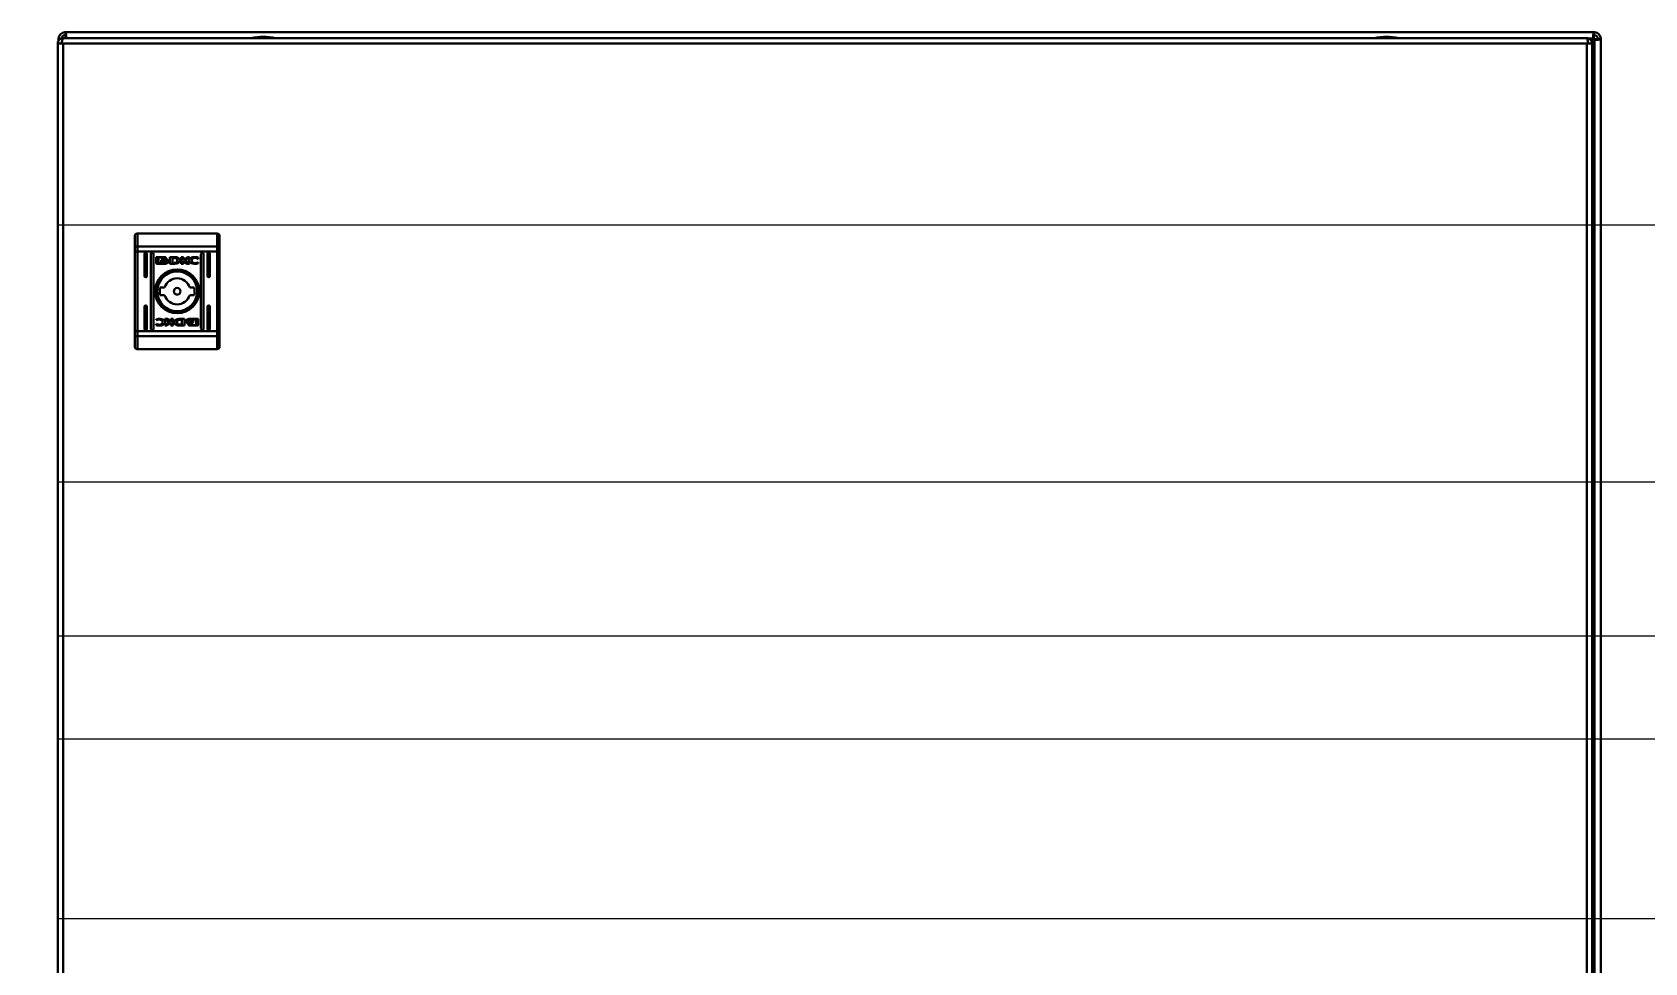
# Model space of a CAD drawing. Header units: millimetres. Extents: x 0 to 53000, y -591 to 24400.
# Drawn here: x 362 to 989, y 2888 to 3250 of the extents above; entities that cross this region are included whole.
import ezdxf

# ---------------------------------------------------------------- set-up
doc = ezdxf.new("R2010")
doc.units = ezdxf.units.MM
doc.layers.add('Основная', color=7, linetype='Continuous', lineweight=30)
doc.layers.add('Привязки', color=2, linetype='Continuous', lineweight=0, plot=False, transparency=0.8)
doc.layers.add('размеры', color=3, linetype='Continuous')
doc.styles.get("Standard").update_dxf_attribs({"font": 'arial.ttf'})
doc.dimstyles.new('ISO2', dxfattribs={"dimtxt": 20, "dimasz": 20, "dimexe": 10, "dimexo": 5, "dimgap": 5, "dimtad": 1, "dimdec": 4, "dimdsep": 46, "dimlunit": 6, "dimtxsty": 'Standard', "dimcen": 20, "dimadec": 0, "dimazin": 0, "dimtfac": 1, "dimtdec": 4, "dimtmove": 0, "dimatfit": 3, "dimfxl": 1, "dimtolj": 1, "dimtzin": 0, "dimarcsym": 0})

# ---------------------------------------------------------------- blocks, each defined once
blk = doc.blocks.new('*D141')
at = {"layer": 'Defpoints', "color": 0, "transparency": 16777216}
for p in [(1617.37, 3015), (0, 2835), (1700, 2835)]:
    blk.add_point(p, dxfattribs=at)
at = {"layer": 'размеры', "color": 0, "lineweight": -2, "transparency": 16777216}
for p, q in [((1622.37, 3015), (1710, 3015)), ((1700, 2995), (1700, 2855)), ((5, 2835), (1710, 2835))]:
    blk.add_line(p, q, dxfattribs=at)
at = {"layer": 'размеры', "color": 0, "transparency": 16777216}
for points in [[(1696.67, 2995), (1703.33, 2995), (1700, 3015)], [(1696.67, 2855), (1703.33, 2855), (1700, 2835)]]:
    blk.add_solid(points, dxfattribs=at)
at = {"layer": 'размеры', "color": 0, "transparency": 16777216, "insert": (1684.79, 2925), "char_height": 20, "attachment_point": 5, "rotation": 90}
blk.add_mtext('\\A1;180', dxfattribs=at)

msp = doc.modelspace()

# ---------------------------------------------------------------- linework, layer by layer
at = {"layer": 'Основная', "linetype": 'Continuous'}
for p, q in [((374.2727, 3250), (374.57269, 3250)), ((374.57269, 3250), (969.17271, 3250)), ((374.57269, 3248.79998), (374.57269, 3250)), ((969.17271, 3250), (969.17271, 3248.79998)), ((969.17271, 3250), (969.4727, 3250)), ((371.49998, 3245.59999), (371.49998, 2452.80001)), ((372.99999, 3245.59999), (371.49998, 3245.59999)), ((371.87269, 3247.59999), (371.87269, 3247.3)), ((371.87269, 3247.3), (371.87269, 3246.74287)), ((371.87269, 3247.3), (372.40985, 3247.3)), ((372.99999, 3245.59999), (373.6, 3245.59999)), ((966.4, 3247.70001), (373.6, 3247.70001)), ((373.6, 2452.80001), (373.6, 3245.59999)), ((373.6, 3245.59999), (966.4, 3245.59999)), ((374.2727, 3248.79998), (374.57269, 3248.79998)), ((966.4, 3245.59999), (966.4, 2452.80001)), ((966.4, 3245.59999), (967.00001, 3245.59999)), ((966.93495, 3247.59999), (968.83631, 3247.59999)), ((968.49999, 3245.59999), (967.00001, 3245.59999)), ((968.83631, 3247.59999), (968.06687, 3246.83055)), ((968.17836, 3246.69456), (969.08378, 3247.59999)), ((969.4727, 3247.2111), (968.40373, 3246.14212)), ((968.4689, 3245.95979), (969.4727, 3246.96359)), ((968.49999, 2452.80001), (968.49999, 3245.59999)), ((969.08378, 3247.59999), (968.83631, 3247.59999)), ((969.17271, 3248.79998), (969.4727, 3248.79998)), ((969.4727, 3246.96359), (969.4727, 3247.2111)), ((969.4727, 3246.96359), (969.4727, 2453.0364)), ((970.6727, 3247.59999), (970.6727, 3247.3)), ((970.6727, 3247.3), (971.87272, 3247.3)), ((971.87272, 3247.59999), (971.87272, 3247.3)), ((971.87272, 2452.69999), (971.87272, 3247.3)), ((402.5, 3171.69988), (402.5, 3166.65795)), ((402.5, 3171.69988), (433.49999, 3171.69988)), ((433.49999, 3171.69988), (433.49999, 3166.65795)), ((401.49998, 3166.26894), (401.49998, 3164.71288)), ((401.49998, 3164.71288), (402.5, 3164.71288)), ((401.49998, 3133.68693), (401.49998, 3164.71288)), ((402.5, 3166.65795), (402.5, 3164.71288)), ((402.5, 3166.65795), (433.49999, 3166.65795)), ((433.49999, 3164.71288), (402.5, 3164.71288)), ((402.5, 3133.68693), (402.5, 3164.71288)), ((405.24989, 3155.19989), (405.24989, 3163.6999)), ((406.24988, 3163.6999), (406.24988, 3155.19989)), ((407.74989, 3134.69988), (407.74989, 3163.6999)), ((408.74991, 3163.6999), (408.74991, 3134.69988)), ((409.80917, 3160.21058), (409.80917, 3162.24682)), ((410.07536, 3162.51698), (413.28913, 3162.51698)), ((413.23197, 3162.3129), (410.67451, 3162.3129)), ((410.67451, 3162.3129), (410.67451, 3160.14504)), ((413.23197, 3162.07501), (413.23197, 3162.3129)), ((413.55523, 3162.07501), (413.23197, 3162.07501)), ((413.55523, 3162.24682), (413.55523, 3162.07501)), ((415.16778, 3162.51698), (416.90117, 3162.52643)), ((415.16778, 3159.94069), (415.16778, 3162.51698)), ((416.77376, 3162.16916), (416.13653, 3162.15974)), ((416.13653, 3162.15974), (416.13653, 3160.26011)), ((419.52365, 3159.94069), (419.52365, 3162.51698)), ((419.52365, 3162.51698), (420.43516, 3162.51698)), ((420.43516, 3162.51698), (420.43516, 3161.3071)), ((420.43516, 3161.3071), (422.06952, 3162.51698)), ((422.76278, 3162.51698), (421.20889, 3161.37508)), ((422.06952, 3162.51698), (422.76278, 3162.51698)), ((426.26452, 3162.3342), (426.1105, 3161.88985)), ((427.24989, 3134.69988), (427.24989, 3163.6999)), ((428.24989, 3163.6999), (428.24989, 3134.69988)), ((429.74989, 3155.19989), (429.74989, 3163.6999)), ((430.74989, 3163.6999), (430.74989, 3155.19989)), ((433.49999, 3164.71288), (433.49999, 3166.65795)), ((433.49999, 3164.71288), (434.49999, 3164.71288)), ((433.49999, 3164.71288), (433.49999, 3133.68693)), ((434.49999, 3164.71288), (434.49999, 3166.26894)), ((434.49999, 3133.68693), (434.49999, 3164.71288)), ((413.28913, 3159.94069), (410.07536, 3159.94069)), ((410.67451, 3160.14504), (412.18167, 3160.14019)), ((411.73932, 3161.00445), (411.73932, 3161.28018)), ((411.73932, 3160.55715), (411.73932, 3160.84307)), ((414.46796, 3161.21781), (414.46796, 3160.94211)), ((414.46796, 3160.7807), (414.46796, 3160.49528)), ((416.81269, 3159.95017), (415.16778, 3159.94069)), ((416.13653, 3160.26011), (416.71851, 3160.26953)), ((416.82932, 3159.95017), (416.81269, 3159.95017)), ((420.44487, 3159.94069), (419.52365, 3159.94069)), ((421.67851, 3159.94069), (420.44487, 3161.0229)), ((420.44487, 3161.0229), (420.44487, 3159.94069)), ((421.20889, 3161.37508), (422.79917, 3159.94069)), ((422.79917, 3159.94069), (421.67851, 3159.94069)), ((426.1105, 3161.88985), (425.99085, 3161.88985)), ((426.21586, 3160.41636), (426.10128, 3160.08678)), ((426.12049, 3160.41636), (426.21586, 3160.41636)), ((411.41876, 3150.69988), (413.12557, 3150.69988)), ((422.87442, 3150.69988), (424.58121, 3150.69988)), ((405.24989, 3134.69988), (405.24989, 3143.19989)), ((406.24988, 3143.19989), (406.24988, 3134.69988)), ((413.12557, 3147.69989), (411.41876, 3147.69989)), ((424.58121, 3147.69989), (422.87442, 3147.69989)), ((429.74989, 3134.69988), (429.74989, 3143.19989)), ((430.74989, 3143.19989), (430.74989, 3134.69988)), ((409.78414, 3137.98341), (409.8987, 3138.31303)), ((409.8795, 3137.98341), (409.78414, 3137.98341)), ((413.20082, 3138.45909), (414.32148, 3138.45909)), ((414.79111, 3137.02473), (413.20082, 3138.45909)), ((413.23721, 3135.88282), (414.79111, 3137.02473)), ((415.56483, 3137.09268), (413.93047, 3135.88282)), ((414.32148, 3138.45909), (415.55512, 3137.3769)), ((415.55512, 3138.45909), (416.47634, 3138.45909)), ((415.55512, 3137.3769), (415.55512, 3138.45909)), ((415.56483, 3135.88282), (415.56483, 3137.09268)), ((416.47634, 3138.45909), (416.47634, 3135.88282)), ((419.17068, 3138.44961), (419.18731, 3138.44961)), ((419.18731, 3138.44961), (420.83221, 3138.45909)), ((419.86346, 3138.13967), (419.28148, 3138.13025)), ((419.86346, 3136.24004), (419.86346, 3138.13967)), ((420.83221, 3138.45909), (420.83221, 3135.88282)), ((421.53203, 3137.61908), (421.53203, 3137.9045)), ((421.53203, 3137.182), (421.53203, 3137.4577)), ((422.71085, 3138.45909), (425.92461, 3138.45909)), ((425.32548, 3138.25473), (423.81832, 3138.25959)), ((424.26066, 3137.84266), (424.26066, 3137.5567)), ((424.26066, 3137.39532), (424.26066, 3137.11959)), ((425.32548, 3136.08688), (425.32548, 3138.25473)), ((426.19082, 3138.1892), (426.19082, 3136.15295)), ((401.49998, 3133.68693), (401.49998, 3132.13086)), ((402.5, 3133.68693), (401.49998, 3133.68693)), ((402.5, 3133.68693), (402.5, 3131.74182)), ((433.49999, 3133.68693), (402.5, 3133.68693)), ((433.49999, 3131.74182), (402.5, 3131.74182)), ((402.5, 3131.74182), (402.5, 3126.69989)), ((409.73547, 3136.06557), (409.88949, 3136.50993)), ((409.88949, 3136.50993), (410.00914, 3136.50993)), ((413.93047, 3135.88282), (413.23721, 3135.88282)), ((416.47634, 3135.88282), (415.56483, 3135.88282)), ((420.83221, 3135.88282), (419.09882, 3135.87335)), ((419.22623, 3136.23062), (419.86346, 3136.24004)), ((422.44476, 3136.32476), (422.76801, 3136.32476)), ((422.44476, 3136.15295), (422.44476, 3136.32476)), ((425.92461, 3135.88282), (422.71085, 3135.88282)), ((422.76801, 3136.32476), (422.76801, 3136.08688)), ((422.76801, 3136.08688), (425.32548, 3136.08688)), ((433.49999, 3131.74182), (433.49999, 3133.68693)), ((434.49999, 3133.68693), (433.49999, 3133.68693)), ((433.49999, 3126.69989), (433.49999, 3131.74182)), ((434.49999, 3132.13086), (434.49999, 3133.68693)), ((433.49999, 3126.69989), (402.5, 3126.69989))]:
    msp.add_line(p, q, dxfattribs=at)
at = {"layer": 'Основная'}
msp.add_line((968.49999, 2452.80001), (968.49999, 3247.70001), dxfattribs=at)
at = {"layer": 'Основная', "linetype": 'Continuous', "flags": 128}
for points in [[(402.5, 3166.65795), (402.30492, 3166.65047), (402.11731, 3166.62833), (401.94443, 3166.59239), (401.79288, 3166.54402), (401.66852, 3166.48507), (401.5761, 3166.41781), (401.51921, 3166.34482), (401.49998, 3166.26894)], [(434.49999, 3166.26894), (434.48078, 3166.34482), (434.42388, 3166.41781), (434.33146, 3166.48507), (434.20709, 3166.54402), (434.05556, 3166.59239), (433.88268, 3166.62833), (433.69508, 3166.65047), (433.49999, 3166.65795)], [(401.49998, 3132.13086), (401.51921, 3132.05495), (401.5761, 3131.98197), (401.66852, 3131.91473), (401.79288, 3131.85579), (401.94443, 3131.80739), (402.11731, 3131.77145), (402.30492, 3131.7493), (402.5, 3131.74182)], [(433.49999, 3131.74182), (433.69508, 3131.7493), (433.88268, 3131.77145), (434.05556, 3131.80739), (434.20709, 3131.85579), (434.33146, 3131.91473), (434.42388, 3131.98197), (434.48078, 3132.05495), (434.49999, 3132.13086)]]:
    msp.add_lwpolyline(points, dxfattribs=at)
at = {"layer": 'Основная', "linetype": 'Continuous'}
for radius in [8.55, 8.05, 7.75, 1.3]:
    msp.add_circle((417.99999, 3149.19989), radius, dxfattribs=at)
for centre, radius, start, end in [((374.2727, 3247.59999), 2.4, 90, 180), ((969.4727, 3247.59999), 2.4, 0, 90), ((374.2727, 3247.59999), 1.2, 90, 180), ((451.80134, 3222.43392), 25.76608, 90.67011106, 101.30585223), ((451.19865, 3222.43392), 25.76608, 78.69414777, 89.32988894), ((888.80134, 3222.43392), 25.76608, 90.67011106, 101.30585223), ((888.19865, 3222.43392), 25.76608, 78.69414777, 89.32988894), ((969.4727, 3247.59999), 1.2, 0, 90), ((405.74989, 3163.69989), 0.5, 360, 180), ((408.24989, 3163.69989), 0.5, 360, 180), ((427.74989, 3163.69989), 0.5, 0, 180), ((430.24989, 3163.69989), 0.5, 0, 180), ((405.74989, 3155.19989), 0.5, 180, 360), ((417.99999, 3149.19989), 6.75, 167.16041159, 192.83958841), ((417.99999, 3149.19989), 5.1, 17.10463518, 162.89536482), ((417.99999, 3149.19989), 6.75, 347.16041159, 12.83958841), ((430.24989, 3155.19989), 0.5, 180, 0), ((405.74989, 3143.19989), 0.5, 0, 180), ((417.99999, 3149.19989), 5.1, 197.10463518, 342.89536482), ((430.24989, 3143.19989), 0.5, 0, 180), ((405.74989, 3134.69989), 0.5, 180, 0), ((408.24989, 3134.69989), 0.5, 180, 360), ((427.74989, 3134.69989), 0.5, 180, 0), ((430.24989, 3134.69989), 0.5, 180, 0)]:
    msp.add_arc(centre, radius, start, end, dxfattribs=at)
for points, knots in [([(374.57269, 3250), (374.60073, 3249.96392), (374.6568, 3249.89177), (374.7409, 3249.33677), (374.825, 3248.54346), (374.88107, 3247.91448), (374.9091, 3247.59999)], [0, 0, 0, 0, 0.249997807, 0.499998065, 0.749998323, 1, 1, 1, 1]), ([(968.83631, 3247.59999), (968.86434, 3247.91448), (968.92041, 3248.54346), (969.00451, 3249.33677), (969.08861, 3249.89177), (969.14468, 3249.96392), (969.17271, 3250)], [0, 0, 0, 0, 0.250001677, 0.500001935, 0.750002193, 1, 1, 1, 1]), ([(371.49998, 3245.59999), (371.52779, 3245.85866), (371.58141, 3246.35756), (371.98262, 3247.00054), (372.5435, 3247.46147), (373.11984, 3247.67502), (373.47943, 3247.69373), (373.6, 3247.70001)], [0, 0, 0, 0, 0.235056426, 0.453342722, 0.671617379, 0.889888771, 1, 1, 1, 1]), ([(372.26581, 3247.18189), (372.18912, 3247.19323), (371.92278, 3247.23258), (371.89352, 3247.27196), (371.87269, 3247.3)], [0, 0, 0, 0, 0.287981449, 1, 1, 1, 1]), ([(373.6, 3247.70001), (373.55294, 3247.6722), (373.46217, 3247.61858), (373.32781, 3247.21736), (373.1969, 3246.65648), (373.08732, 3246.08016), (373.02192, 3245.72056), (372.99999, 3245.59999)], [0, 0, 0, 0, 0.235056863, 0.453340602, 0.671614861, 0.889889745, 1, 1, 1, 1]), ([(374.64318, 3247.70001), (374.62108, 3247.82263), (374.57074, 3248.10202), (374.49217, 3248.46794), (374.40744, 3248.74597), (374.35095, 3248.78198), (374.32271, 3248.79998)], [0, 0, 0, 0, 0.206815686, 0.471214142, 0.735608071, 1, 1, 1, 1]), ([(967.00001, 3245.59999), (966.95294, 3245.85866), (966.86217, 3246.35756), (966.72781, 3247.00055), (966.5969, 3247.46147), (966.48733, 3247.67501), (966.42192, 3247.69373), (966.4, 3247.70001)], [0, 0, 0, 0, 0.235056825, 0.453342032, 0.671616257, 0.88989376, 1, 1, 1, 1]), ([(966.4, 3247.70001), (966.65867, 3247.67221), (967.15757, 3247.61859), (967.80053, 3247.21736), (968.26144, 3246.65648), (968.47505, 3246.08015), (968.49372, 3245.72056), (968.49999, 3245.59999)], [0, 0, 0, 0, 0.235057678, 0.453337607, 0.671613426, 0.889888941, 1, 1, 1, 1]), ([(969.4227, 3248.79998), (969.39445, 3248.78194), (969.33797, 3248.74586), (969.25324, 3248.46838), (969.16851, 3248.07173), (969.11203, 3247.75723), (969.08378, 3247.59999)], [0, 0, 0, 0, 0.249996096, 0.499994082, 0.749996348, 1, 1, 1, 1]), ([(969.4727, 3247.2111), (969.62995, 3247.23934), (969.94444, 3247.29584), (970.3411, 3247.38051), (970.61858, 3247.46526), (970.65466, 3247.52174), (970.6727, 3247.54998)], [0, 0, 0, 0, 0.250004349, 0.500004524, 0.750003208, 1, 1, 1, 1]), ([(971.87272, 3247.3), (971.83664, 3247.27196), (971.76449, 3247.2159), (971.20948, 3247.13179), (970.41618, 3247.04769), (969.7872, 3246.99162), (969.4727, 3246.96359)], [0, 0, 0, 0, 0.249997807, 0.499998065, 0.749998323, 1, 1, 1, 1]), ([(402.5, 3171.69988), (402.3711, 3171.68585), (402.17492, 3171.6645), (401.94188, 3171.53716), (401.74931, 3171.3801), (401.60443, 3171.17086), (401.51516, 3170.92498), (401.50524, 3170.77783), (401.49998, 3170.69989)], [0, 0, 0, 0, 0.242744328, 0.369464461, 0.499575455, 0.715712425, 0.849427422, 1, 1, 1, 1]), ([(401.49998, 3166.26894), (401.49998, 3167.21879), (401.49998, 3169.1185), (401.49998, 3170.17276), (401.49998, 3170.69989)], [0, 0, 0, 0, 0.499999311, 1, 1, 1, 1]), ([(433.49999, 3171.69988), (433.62886, 3171.68584), (433.82502, 3171.66447), (434.05808, 3171.5372), (434.25062, 3171.38013), (434.39555, 3171.17091), (434.48479, 3170.925), (434.49473, 3170.77784), (434.49999, 3170.69989)], [0, 0, 0, 0, 0.2427098349, 0.3694307987, 0.499543122, 0.7156708611, 0.8494064596, 1, 1, 1, 1]), ([(434.49999, 3166.26894), (434.49999, 3167.21879), (434.49999, 3169.1185), (434.49999, 3170.17276), (434.49999, 3170.69989)], [0, 0, 0, 0, 0.499999311, 1, 1, 1, 1]), ([(409.80917, 3162.24682), (409.81289, 3162.28097), (409.81993, 3162.34567), (409.87206, 3162.42822), (409.94316, 3162.48696), (410.01579, 3162.51396), (410.06071, 3162.51624), (410.07536, 3162.51698)], [0, 0, 0, 0, 0.242988497, 0.460434465, 0.678493067, 0.89514379, 1, 1, 1, 1]), ([(413.28913, 3162.51698), (413.32335, 3162.51307), (413.38692, 3162.50581), (413.46707, 3162.45339), (413.52424, 3162.38326), (413.55192, 3162.3097), (413.55438, 3162.26301), (413.55523, 3162.24682)], [0, 0, 0, 0, 0.243416669, 0.45216923, 0.665857166, 0.884169747, 1, 1, 1, 1]), ([(417.17252, 3162.1345), (417.10643, 3162.14254), (417.00715, 3162.15463), (416.87406, 3162.16512), (416.8072, 3162.16781), (416.77376, 3162.16916)], [0, 0, 0, 0, 0.4987394484, 0.7492699426, 1, 1, 1, 1]), ([(416.90117, 3162.52643), (417.0347, 3162.52456), (417.3018, 3162.52083), (417.67861, 3162.47514), (418.03564, 3162.40561), (418.2431, 3162.3089), (418.34813, 3162.25994)], [0, 0, 0, 0, 0.26957948, 0.539247634, 0.766750226, 1, 1, 1, 1]), ([(417.99998, 3161.23137), (417.99574, 3161.36693), (417.98944, 3161.56856), (417.88078, 3161.81712), (417.71612, 3161.97427), (417.46851, 3162.07356), (417.27615, 3162.11316), (417.17252, 3162.1345)], [0, 0, 0, 0, 0.290492878, 0.432083356, 0.574715434, 0.770890826, 1, 1, 1, 1]), ([(418.34813, 3162.25994), (418.45937, 3162.18411), (418.68252, 3162.03199), (418.91974, 3161.72326), (419.03602, 3161.37701), (419.02437, 3161.03734), (418.90041, 3160.714), (418.66971, 3160.41939), (418.33098, 3160.16837), (418.04905, 3160.08016), (417.90265, 3160.03436)], [0, 0, 0, 0, 0.132052005, 0.264905064, 0.37507248, 0.485472814, 0.592479828, 0.710766379, 0.849799284, 1, 1, 1, 1]), ([(422.6338, 3161.26198), (422.6395, 3161.32951), (422.65212, 3161.47876), (422.77753, 3161.73535), (423.07782, 3162.05239), (423.72461, 3162.3981), (424.40954, 3162.53851), (424.87707, 3162.54829), (424.97161, 3162.55027)], [0, 0, 0, 0, 0.069720942, 0.154088284, 0.289464965, 0.515619808, 0.902057427, 1, 1, 1, 1]), ([(424.9953, 3162.21309), (424.8609, 3162.20419), (424.55496, 3162.18394), (424.15001, 3162.01199), (423.85278, 3161.75101), (423.68859, 3161.47801), (423.66915, 3161.2899), (423.65992, 3161.20058)], [0, 0, 0, 0, 0.218307457, 0.496938685, 0.695436402, 0.855395532, 1, 1, 1, 1]), ([(424.97161, 3162.55027), (425.10508, 3162.54648), (425.37204, 3162.53889), (425.80824, 3162.4768), (426.10019, 3162.38556), (426.26452, 3162.3342)], [0, 0, 0, 0, 0.304141602, 0.608330571, 1, 1, 1, 1]), ([(425.99085, 3161.88985), (425.87694, 3161.96294), (425.6835, 3162.08706), (425.34067, 3162.19102), (425.12094, 3162.20506), (424.9953, 3162.21309)], [0, 0, 0, 0, 0.380134134, 0.645568931, 1, 1, 1, 1]), ([(410.07536, 3159.94069), (410.04116, 3159.9446), (409.97755, 3159.95187), (409.89727, 3160.00422), (409.84006, 3160.0744), (409.81247, 3160.14788), (409.81002, 3160.19446), (409.80917, 3160.21058)], [0, 0, 0, 0, 0.243405882, 0.452680923, 0.666532949, 0.884637471, 1, 1, 1, 1]), ([(411.73932, 3161.28018), (411.76575, 3161.22825), (411.83361, 3161.09496), (412.07899, 3160.89828), (412.5154, 3160.70938), (412.89602, 3160.6833), (413.11779, 3160.6681)], [0, 0, 0, 0, 0.109734951, 0.28164705, 0.581440176, 1, 1, 1, 1]), ([(413.11779, 3160.39237), (412.98406, 3160.39844), (412.61784, 3160.41504), (412.1793, 3160.55847), (411.85506, 3160.79437), (411.77686, 3160.9363), (411.73932, 3161.00445)], [0, 0, 0, 0, 0.254051681, 0.695713106, 0.853882093, 1, 1, 1, 1]), ([(411.73932, 3160.84307), (411.76566, 3160.79121), (411.83325, 3160.6581), (412.07801, 3160.46157), (412.51439, 3160.2722), (412.89537, 3160.24601), (413.11779, 3160.23073)], [0, 0, 0, 0, 0.109529552, 0.2810786368, 0.5802834601, 1, 1, 1, 1]), ([(412.18167, 3160.14019), (412.12252, 3160.17178), (412.01908, 3160.22703), (411.8674, 3160.35015), (411.77733, 3160.46282), (411.74372, 3160.54623), (411.73932, 3160.55715)], [0, 0, 0, 0, 0.323284152, 0.565348116, 0.943089263, 1, 1, 1, 1]), ([(411.93166, 3161.36196), (411.96393, 3161.41981), (412.04499, 3161.56512), (412.30835, 3161.7614), (412.68171, 3161.90604), (412.97741, 3161.92386), (413.11779, 3161.93232)], [0, 0, 0, 0, 0.142892063, 0.358926877, 0.6956561, 1, 1, 1, 1]), ([(411.98712, 3161.25372), (411.98155, 3161.26238), (411.97039, 3161.27971), (411.95079, 3161.31535), (411.93927, 3161.34343), (411.93166, 3161.36196)], [0, 0, 0, 0, 0.253511014, 0.507330446, 1, 1, 1, 1]), ([(413.11779, 3161.72335), (412.98358, 3161.71544), (412.67762, 3161.69743), (412.29337, 3161.54944), (412.06635, 3161.36402), (411.99868, 3161.26981), (411.98712, 3161.25372)], [0, 0, 0, 0, 0.318041871, 0.7250565, 0.953031019, 1, 1, 1, 1]), ([(412.03445, 3161.19254), (412.10686, 3161.25954), (412.2926, 3161.43142), (412.6773, 3161.57053), (412.97415, 3161.59027), (413.11779, 3161.59981)], [0, 0, 0, 0, 0.247998021, 0.636123633, 1, 1, 1, 1]), ([(412.14651, 3161.09157), (412.13596, 3161.09951), (412.11488, 3161.11538), (412.07654, 3161.14814), (412.05095, 3161.17513), (412.03445, 3161.19254)], [0, 0, 0, 0, 0.262060633, 0.524075232, 1, 1, 1, 1]), ([(413.11779, 3161.3906), (412.98367, 3161.38258), (412.7646, 3161.36947), (412.43019, 3161.274), (412.25242, 3161.15968), (412.14651, 3161.09157)], [0, 0, 0, 0, 0.389546597, 0.636284488, 1, 1, 1, 1]), ([(412.24551, 3161.02898), (412.36669, 3161.09004), (412.56299, 3161.18893), (412.86373, 3161.2475), (413.03256, 3161.25421), (413.11779, 3161.25759)], [0, 0, 0, 0, 0.444087433, 0.719342257, 1, 1, 1, 1]), ([(412.47487, 3160.93406), (412.44318, 3160.9445), (412.38802, 3160.96268), (412.3115, 3160.99477), (412.26754, 3161.01756), (412.24551, 3161.02898)], [0, 0, 0, 0, 0.402560198, 0.700676114, 1, 1, 1, 1]), ([(413.11779, 3161.04838), (413.05105, 3161.04633), (412.91754, 3161.04221), (412.70042, 3161.00872), (412.5559, 3160.96089), (412.47487, 3160.93406)], [0, 0, 0, 0, 0.305180786, 0.610401403, 1, 1, 1, 1]), ([(413.11779, 3161.93232), (413.25212, 3161.9245), (413.55852, 3161.90666), (413.93067, 3161.76114), (414.20072, 3161.55283), (414.27687, 3161.40783), (414.31296, 3161.33913)], [0, 0, 0, 0, 0.286545345, 0.653646609, 0.835899066, 1, 1, 1, 1]), ([(414.25434, 3161.24523), (414.19961, 3161.31057), (414.06119, 3161.47585), (413.66893, 3161.67323), (413.32845, 3161.70419), (413.11779, 3161.72335)], [0, 0, 0, 0, 0.19954381, 0.504757253, 1, 1, 1, 1]), ([(413.11779, 3161.59981), (413.25144, 3161.59145), (413.55631, 3161.57236), (413.94614, 3161.43377), (414.13806, 3161.25155), (414.2048, 3161.18819)], [0, 0, 0, 0, 0.337361803, 0.76956186, 1, 1, 1, 1]), ([(414.08929, 3161.09157), (413.98493, 3161.15876), (413.80214, 3161.27646), (413.46673, 3161.37042), (413.24589, 3161.38319), (413.11779, 3161.3906)], [0, 0, 0, 0, 0.358474235, 0.627916708, 1, 1, 1, 1]), ([(413.11779, 3161.25759), (413.25201, 3161.2497), (413.46969, 3161.23689), (413.76352, 3161.15203), (413.91255, 3161.07135), (413.98811, 3161.03044)], [0, 0, 0, 0, 0.442208371, 0.717210245, 1, 1, 1, 1]), ([(413.11779, 3160.6681), (413.25148, 3160.67421), (413.61765, 3160.69093), (414.06383, 3160.83548), (414.36616, 3161.06174), (414.44168, 3161.17752), (414.46796, 3161.21781)], [0, 0, 0, 0, 0.2653927254, 0.7269637171, 0.9049876353, 1, 1, 1, 1]), ([(413.75643, 3160.93603), (413.69308, 3160.95741), (413.56642, 3161.00015), (413.35188, 3161.03963), (413.20144, 3161.04526), (413.11779, 3161.04838)], [0, 0, 0, 0, 0.307557839, 0.61496426, 1, 1, 1, 1]), ([(414.46796, 3160.94211), (414.4297, 3160.88725), (414.32661, 3160.7394), (413.99626, 3160.53802), (413.5711, 3160.41174), (413.2453, 3160.39782), (413.11779, 3160.39237)], [0, 0, 0, 0, 0.131663864, 0.354823634, 0.747510677, 1, 1, 1, 1]), ([(413.11779, 3160.23073), (413.25147, 3160.23684), (413.61757, 3160.25359), (414.0637, 3160.39808), (414.36605, 3160.62441), (414.44163, 3160.74031), (414.46796, 3160.7807)], [0, 0, 0, 0, 0.26536727, 0.726722933, 0.90478421, 1, 1, 1, 1]), ([(414.46796, 3160.49528), (414.43738, 3160.45281), (414.33843, 3160.31539), (413.99405, 3160.10473), (413.61848, 3159.95782), (413.34018, 3159.94335), (413.28913, 3159.94069)], [0, 0, 0, 0, 0.116514396, 0.377014761, 0.885714529, 1, 1, 1, 1]), ([(413.98811, 3161.03044), (413.95822, 3161.01558), (413.9059, 3160.98958), (413.82805, 3160.95912), (413.78032, 3160.94373), (413.75643, 3160.93603)], [0, 0, 0, 0, 0.399523811, 0.69937527, 1, 1, 1, 1]), ([(414.2048, 3161.18819), (414.19552, 3161.17894), (414.17695, 3161.16044), (414.13896, 3161.12743), (414.10881, 3161.10566), (414.08929, 3161.09157)], [0, 0, 0, 0, 0.260628317, 0.521298286, 1, 1, 1, 1]), ([(414.31296, 3161.33913), (414.30865, 3161.33075), (414.30003, 3161.31397), (414.28121, 3161.28212), (414.26499, 3161.25986), (414.25434, 3161.24523)], [0, 0, 0, 0, 0.255179182, 0.510468942, 1, 1, 1, 1]), ([(416.71851, 3160.26953), (416.85165, 3160.27299), (417.13116, 3160.28026), (417.48901, 3160.34132), (417.75409, 3160.49467), (417.91056, 3160.69475), (417.98964, 3160.95203), (417.99655, 3161.1388), (417.99998, 3161.23137)], [0, 0, 0, 0, 0.214953138, 0.451249058, 0.574934837, 0.699379834, 0.850992763, 1, 1, 1, 1]), ([(417.23898, 3159.96227), (417.17074, 3159.95938), (417.06837, 3159.95505), (416.9318, 3159.95103), (416.86348, 3159.95045), (416.82932, 3159.95017)], [0, 0, 0, 0, 0.499920504, 0.749925379, 1, 1, 1, 1]), ([(417.90265, 3160.03436), (417.83703, 3160.02176), (417.70588, 3159.99658), (417.48386, 3159.97565), (417.32813, 3159.96714), (417.23898, 3159.96227)], [0, 0, 0, 0, 0.299776475, 0.59916476, 1, 1, 1, 1]), ([(424.96215, 3159.90767), (424.82888, 3159.91001), (424.36098, 3159.91822), (423.73051, 3160.01272), (423.15311, 3160.28079), (422.82872, 3160.57541), (422.65652, 3160.92148), (422.64059, 3161.16017), (422.6338, 3161.26198)], [0, 0, 0, 0, 0.133264155, 0.467896572, 0.626952913, 0.76232603, 0.898627809, 1, 1, 1, 1]), ([(423.65992, 3161.20058), (423.66872, 3161.11312), (423.68637, 3160.93779), (423.83593, 3160.67266), (424.10845, 3160.41727), (424.51746, 3160.22491), (424.83622, 3160.20028), (424.9953, 3160.18799)], [0, 0, 0, 0, 0.141609512, 0.283886787, 0.483106359, 0.742022979, 1, 1, 1, 1]), ([(426.10128, 3160.08678), (425.97299, 3160.04912), (425.72421, 3159.97608), (425.34119, 3159.91891), (425.08893, 3159.91143), (424.96215, 3159.90767)], [0, 0, 0, 0, 0.34621508, 0.671407747, 1, 1, 1, 1]), ([(424.9953, 3160.18799), (425.12908, 3160.19252), (425.38742, 3160.20127), (425.7679, 3160.27664), (426.00216, 3160.36947), (426.12049, 3160.41636)], [0, 0, 0, 0, 0.347062937, 0.670173613, 1, 1, 1, 1]), ([(411.00469, 3138.21179), (410.87091, 3138.20725), (410.61258, 3138.19849), (410.23208, 3138.12318), (409.99783, 3138.03032), (409.8795, 3137.98341)], [0, 0, 0, 0, 0.34706167, 0.670166057, 1, 1, 1, 1]), ([(409.8987, 3138.31303), (410.02699, 3138.35067), (410.27578, 3138.42368), (410.65879, 3138.48086), (410.91104, 3138.48835), (411.03783, 3138.49211)], [0, 0, 0, 0, 0.3462232582, 0.6714054609, 1, 1, 1, 1]), ([(412.34007, 3137.19922), (412.33127, 3137.28668), (412.31361, 3137.46202), (412.16405, 3137.72714), (411.89154, 3137.98255), (411.48252, 3138.1749), (411.16377, 3138.19951), (411.00469, 3138.21179)], [0, 0, 0, 0, 0.141611912, 0.283890236, 0.483105458, 0.742031298, 1, 1, 1, 1]), ([(411.00469, 3136.18669), (411.13909, 3136.19558), (411.44504, 3136.21583), (411.84996, 3136.38782), (412.14723, 3136.64876), (412.3114, 3136.92179), (412.33084, 3137.10991), (412.34007, 3137.19922)], [0, 0, 0, 0, 0.218305366, 0.496940237, 0.695425236, 0.855396917, 1, 1, 1, 1]), ([(413.3662, 3137.1378), (413.36048, 3137.07027), (413.34786, 3136.92102), (413.22245, 3136.66443), (412.92218, 3136.34738), (412.27538, 3136.00166), (411.59045, 3135.86133), (411.12291, 3135.8515), (411.02838, 3135.84951)], [0, 0, 0, 0, 0.069721989, 0.154089727, 0.289463593, 0.515619499, 0.902061765, 1, 1, 1, 1]), ([(411.03783, 3138.49211), (411.1711, 3138.48977), (411.639, 3138.48155), (412.26948, 3138.3871), (412.84688, 3138.11901), (413.17128, 3137.82439), (413.34344, 3137.4783), (413.35939, 3137.23961), (413.3662, 3137.1378)], [0, 0, 0, 0, 0.133262758, 0.467894754, 0.626949428, 0.762321127, 0.89862826, 1, 1, 1, 1]), ([(417.65186, 3136.13984), (417.54062, 3136.21567), (417.31747, 3136.36779), (417.08024, 3136.67652), (416.96398, 3137.02277), (416.97562, 3137.36245), (417.09959, 3137.68578), (417.33027, 3137.98041), (417.669, 3138.23143), (417.95092, 3138.31962), (418.09732, 3138.36542)], [0, 0, 0, 0, 0.132052707, 0.264906473, 0.375083778, 0.48547492, 0.592482503, 0.710777451, 0.849811095, 1, 1, 1, 1]), ([(419.28148, 3138.13025), (419.14834, 3138.1268), (418.86882, 3138.11957), (418.51099, 3138.05844), (418.24587, 3137.90513), (418.08945, 3137.70502), (418.01035, 3137.44775), (418.00342, 3137.26099), (417.99998, 3137.16841)], [0, 0, 0, 0, 0.214950529, 0.451247963, 0.574946359, 0.699380329, 0.850976785, 1, 1, 1, 1]), ([(417.99998, 3137.16841), (418.00424, 3137.03285), (418.01058, 3136.83123), (418.11917, 3136.58264), (418.2839, 3136.42556), (418.53147, 3136.3262), (418.72384, 3136.28661), (418.82747, 3136.26528)], [0, 0, 0, 0, 0.29049461, 0.43207562, 0.574707639, 0.77089143, 1, 1, 1, 1]), ([(418.09732, 3138.36542), (418.16294, 3138.37802), (418.29409, 3138.40319), (418.51612, 3138.42413), (418.67185, 3138.43264), (418.76101, 3138.43751)], [0, 0, 0, 0, 0.299807184, 0.599137921, 1, 1, 1, 1]), ([(418.76101, 3138.43751), (418.82925, 3138.4404), (418.93162, 3138.44473), (419.06819, 3138.44875), (419.13651, 3138.44932), (419.17068, 3138.44961)], [0, 0, 0, 0, 0.499920504, 0.749925379, 1, 1, 1, 1]), ([(421.53203, 3137.9045), (421.5626, 3137.94698), (421.66152, 3138.08443), (422.00593, 3138.29506), (422.3815, 3138.44195), (422.6598, 3138.45643), (422.71085, 3138.45909)], [0, 0, 0, 0, 0.116517518, 0.377025455, 0.885715183, 1, 1, 1, 1]), ([(422.8822, 3138.16905), (422.74852, 3138.16293), (422.38243, 3138.14618), (421.93629, 3138.00169), (421.63394, 3137.77537), (421.55837, 3137.65946), (421.53203, 3137.61908)], [0, 0, 0, 0, 0.26536727, 0.726722933, 0.90478421, 1, 1, 1, 1]), ([(421.53203, 3137.4577), (421.57028, 3137.51255), (421.67336, 3137.66039), (422.00373, 3137.86174), (422.42889, 3137.98804), (422.75469, 3138.00196), (422.8822, 3138.0074)], [0, 0, 0, 0, 0.1316377297, 0.3548162839, 0.7475078006, 1, 1, 1, 1]), ([(422.8822, 3137.7317), (422.74852, 3137.72558), (422.38234, 3137.70883), (421.93615, 3137.56431), (421.63384, 3137.33804), (421.55831, 3137.22228), (421.53203, 3137.182)], [0, 0, 0, 0, 0.265398127, 0.726975815, 0.905002316, 1, 1, 1, 1]), ([(421.68703, 3137.06064), (421.69134, 3137.06904), (421.69996, 3137.08583), (421.71878, 3137.11768), (421.735, 3137.13993), (421.74566, 3137.15455)], [0, 0, 0, 0, 0.255412683, 0.510698002, 1, 1, 1, 1]), ([(422.8822, 3136.46749), (422.74788, 3136.4753), (422.44147, 3136.49311), (422.06931, 3136.63863), (421.79927, 3136.84695), (421.72312, 3136.99194), (421.68703, 3137.06064)], [0, 0, 0, 0, 0.286543269, 0.653654571, 0.835898988, 1, 1, 1, 1]), ([(421.74566, 3137.15455), (421.80038, 3137.08921), (421.9388, 3136.92394), (422.33105, 3136.72654), (422.67153, 3136.6956), (422.8822, 3136.67646)], [0, 0, 0, 0, 0.199544343, 0.504748332, 1, 1, 1, 1]), ([(421.79519, 3137.21162), (421.80447, 3137.22086), (421.82305, 3137.23933), (421.86102, 3137.27234), (421.89117, 3137.29411), (421.91069, 3137.30821)], [0, 0, 0, 0, 0.260546987, 0.521273474, 1, 1, 1, 1]), ([(422.8822, 3136.79996), (422.74855, 3136.80834), (422.44368, 3136.82746), (422.05384, 3136.96603), (421.86193, 3137.14825), (421.79519, 3137.21162)], [0, 0, 0, 0, 0.337362809, 0.769572428, 1, 1, 1, 1]), ([(421.91069, 3137.30821), (422.01505, 3137.24102), (422.19784, 3137.12333), (422.53325, 3137.02935), (422.7541, 3137.0166), (422.8822, 3137.0092)], [0, 0, 0, 0, 0.358483134, 0.627909014, 1, 1, 1, 1]), ([(422.01187, 3137.36933), (422.04176, 3137.38421), (422.09407, 3137.41024), (422.17194, 3137.44065), (422.21966, 3137.45604), (422.24355, 3137.46375)], [0, 0, 0, 0, 0.399626309, 0.699377051, 1, 1, 1, 1]), ([(422.8822, 3137.14221), (422.74798, 3137.15012), (422.53031, 3137.16293), (422.23646, 3137.24774), (422.08743, 3137.32843), (422.01187, 3137.36933)], [0, 0, 0, 0, 0.442205994, 0.717197084, 1, 1, 1, 1]), ([(422.24355, 3137.46375), (422.3069, 3137.44238), (422.43357, 3137.39966), (422.64811, 3137.36017), (422.79855, 3137.35455), (422.8822, 3137.35142)], [0, 0, 0, 0, 0.3075415213, 0.6149676867, 1, 1, 1, 1]), ([(424.26066, 3137.5567), (424.23432, 3137.60857), (424.16672, 3137.74167), (423.92201, 3137.93825), (423.48559, 3138.12756), (423.10462, 3138.15376), (422.8822, 3138.16905)], [0, 0, 0, 0, 0.10952979, 0.281084765, 0.580282549, 1, 1, 1, 1]), ([(422.8822, 3138.0074), (423.01593, 3138.00134), (423.38214, 3137.98472), (423.82072, 3137.84137), (424.14491, 3137.6054), (424.22311, 3137.46347), (424.26066, 3137.39532)], [0, 0, 0, 0, 0.254052136, 0.695708121, 0.853881831, 1, 1, 1, 1]), ([(424.26066, 3137.11959), (424.23422, 3137.17152), (424.16637, 3137.30481), (423.921, 3137.5015), (423.48459, 3137.69038), (423.10397, 3137.71649), (422.8822, 3137.7317)], [0, 0, 0, 0, 0.109735447, 0.281641283, 0.581435763, 1, 1, 1, 1]), ([(422.8822, 3137.35142), (422.94895, 3137.35346), (423.08246, 3137.35755), (423.29957, 3137.3911), (423.44409, 3137.43893), (423.52512, 3137.46575)], [0, 0, 0, 0, 0.305177004, 0.610403267, 1, 1, 1, 1]), ([(423.75448, 3137.3708), (423.6333, 3137.30974), (423.437, 3137.21084), (423.13626, 3137.15227), (422.96743, 3137.14559), (422.8822, 3137.14221)], [0, 0, 0, 0, 0.444088515, 0.719360024, 1, 1, 1, 1]), ([(422.8822, 3137.0092), (423.01632, 3137.01722), (423.2354, 3137.0303), (423.5698, 3137.12578), (423.74757, 3137.2401), (423.85348, 3137.30821)], [0, 0, 0, 0, 0.389544761, 0.636283394, 1, 1, 1, 1]), ([(423.96553, 3137.20724), (423.89312, 3137.14023), (423.70739, 3136.96835), (423.32269, 3136.82924), (423.02584, 3136.80951), (422.8822, 3136.79996)], [0, 0, 0, 0, 0.247990766, 0.636120122, 1, 1, 1, 1]), ([(422.8822, 3136.67646), (423.01641, 3136.68436), (423.32237, 3136.70237), (423.70658, 3136.8504), (423.93366, 3137.03574), (424.0013, 3137.12996), (424.01285, 3137.14606)], [0, 0, 0, 0, 0.318049698, 0.725063393, 0.95303688, 1, 1, 1, 1]), ([(424.06832, 3137.03781), (424.03605, 3136.97998), (423.95499, 3136.83468), (423.69166, 3136.63835), (423.31828, 3136.49374), (423.02257, 3136.47594), (422.8822, 3136.46749)], [0, 0, 0, 0, 0.1428696976, 0.3589123917, 0.6956656506, 1, 1, 1, 1]), ([(423.52512, 3137.46575), (423.55681, 3137.45531), (423.61197, 3137.43713), (423.68847, 3137.405), (423.73245, 3137.38221), (423.75448, 3137.3708)], [0, 0, 0, 0, 0.402486016, 0.700635576, 1, 1, 1, 1]), ([(423.81832, 3138.25959), (423.87747, 3138.22801), (423.98091, 3138.17278), (424.13259, 3138.04964), (424.22261, 3137.93696), (424.25626, 3137.85357), (424.26066, 3137.84266)], [0, 0, 0, 0, 0.323275648, 0.565332702, 0.943130827, 1, 1, 1, 1]), ([(423.85348, 3137.30821), (423.86402, 3137.30028), (423.88511, 3137.28441), (423.92345, 3137.25168), (423.94903, 3137.22466), (423.96553, 3137.20724)], [0, 0, 0, 0, 0.261876062, 0.523979391, 1, 1, 1, 1]), ([(424.01285, 3137.14606), (424.01843, 3137.1374), (424.02959, 3137.12008), (424.04922, 3137.08445), (424.06072, 3137.05636), (424.06832, 3137.03781)], [0, 0, 0, 0, 0.253569622, 0.507168225, 1, 1, 1, 1]), ([(425.92461, 3138.45909), (425.95882, 3138.45519), (426.02244, 3138.44794), (426.10272, 3138.39558), (426.15991, 3138.32539), (426.18751, 3138.25191), (426.18997, 3138.20532), (426.19082, 3138.1892)], [0, 0, 0, 0, 0.243413948, 0.452647696, 0.666543561, 0.884569592, 1, 1, 1, 1]), ([(401.49998, 3127.69988), (401.49998, 3128.22701), (401.49998, 3129.28128), (401.49998, 3131.181), (401.49998, 3132.13086)], [0, 0, 0, 0, 0.499998739, 1, 1, 1, 1]), ([(411.02838, 3135.84951), (410.89491, 3135.85331), (410.62796, 3135.86093), (410.19175, 3135.92296), (409.8998, 3136.01421), (409.73547, 3136.06557)], [0, 0, 0, 0, 0.304143349, 0.6083297, 1, 1, 1, 1]), ([(410.00914, 3136.50993), (410.12305, 3136.43685), (410.3165, 3136.31275), (410.65931, 3136.20875), (410.87905, 3136.19471), (411.00469, 3136.18669)], [0, 0, 0, 0, 0.380109763, 0.645567382, 1, 1, 1, 1]), ([(419.09882, 3135.87335), (418.96529, 3135.87523), (418.69819, 3135.87899), (418.32138, 3135.92463), (417.96435, 3135.99417), (417.75689, 3136.09088), (417.65186, 3136.13984)], [0, 0, 0, 0, 0.2695805714, 0.5392468583, 0.7667498329, 1, 1, 1, 1]), ([(418.82747, 3136.26528), (418.89355, 3136.25724), (418.99283, 3136.24517), (419.12593, 3136.23469), (419.19279, 3136.23198), (419.22623, 3136.23062)], [0, 0, 0, 0, 0.498659468, 0.749265317, 1, 1, 1, 1]), ([(422.71085, 3135.88282), (422.67664, 3135.88674), (422.61309, 3135.89401), (422.53292, 3135.94637), (422.47575, 3136.01652), (422.44807, 3136.09007), (422.44561, 3136.13677), (422.44476, 3136.15295)], [0, 0, 0, 0, 0.243365739, 0.452126842, 0.665831312, 0.884160785, 1, 1, 1, 1]), ([(426.19082, 3136.15295), (426.1871, 3136.11882), (426.18005, 3136.05413), (426.12792, 3135.97158), (426.05683, 3135.91283), (425.9842, 3135.88579), (425.93927, 3135.88355), (425.92461, 3135.88282)], [0, 0, 0, 0, 0.242918928, 0.460365167, 0.678496671, 0.895114179, 1, 1, 1, 1]), ([(434.49999, 3127.69988), (434.49999, 3128.22701), (434.49999, 3129.28128), (434.49999, 3131.181), (434.49999, 3132.13086)], [0, 0, 0, 0, 0.499998739, 1, 1, 1, 1]), ([(401.49998, 3127.69988), (401.50525, 3127.62195), (401.5152, 3127.47479), (401.60445, 3127.2289), (401.74933, 3127.01964), (401.94192, 3126.86261), (402.17495, 3126.73529), (402.37113, 3126.71393), (402.5, 3126.69989)], [0, 0, 0, 0, 0.150576602, 0.284312493, 0.500450597, 0.630551329, 0.757289634, 1, 1, 1, 1]), ([(433.49999, 3126.69989), (433.62888, 3126.71392), (433.82507, 3126.73528), (434.0581, 3126.86262), (434.25066, 3127.01968), (434.39556, 3127.22893), (434.48481, 3127.47481), (434.49473, 3127.62196), (434.49999, 3127.69988)], [0, 0, 0, 0, 0.242737542, 0.369458957, 0.499571268, 0.715710426, 0.849444244, 1, 1, 1, 1])]:
    msp.add_open_spline(points, degree=3, knots=knots, dxfattribs=at)
at = {"layer": 'Привязки'}
for p, q in [((3873, 3175), (371.49998, 3175)), ((3873, 3075), (371.49998, 3075)), ((3873, 3014.99999), (371.49998, 3014.99999)), ((3873, 2974.99999), (371.49998, 2974.99999)), ((3873, 2904.99999), (371.49998, 2904.99999))]:
    msp.add_line(p, q, dxfattribs=at)

# ---------------------------------------------------------------- dimensions: what is measured, and where the dimension line sits
at = {"layer": 'размеры'}
dim = msp.add_linear_dim(base=(1700, 2834.99999), p1=(1617.36885, 3014.99999), p2=(0, 2834.99999), angle=90, dimstyle='ISO2', dxfattribs=at)
dim.commit()
dim.dimension.update_dxf_attribs({"geometry": '*D141', "text_midpoint": (1684.78854, 2924.99999)})

doc.saveas('drawing.dxf')
